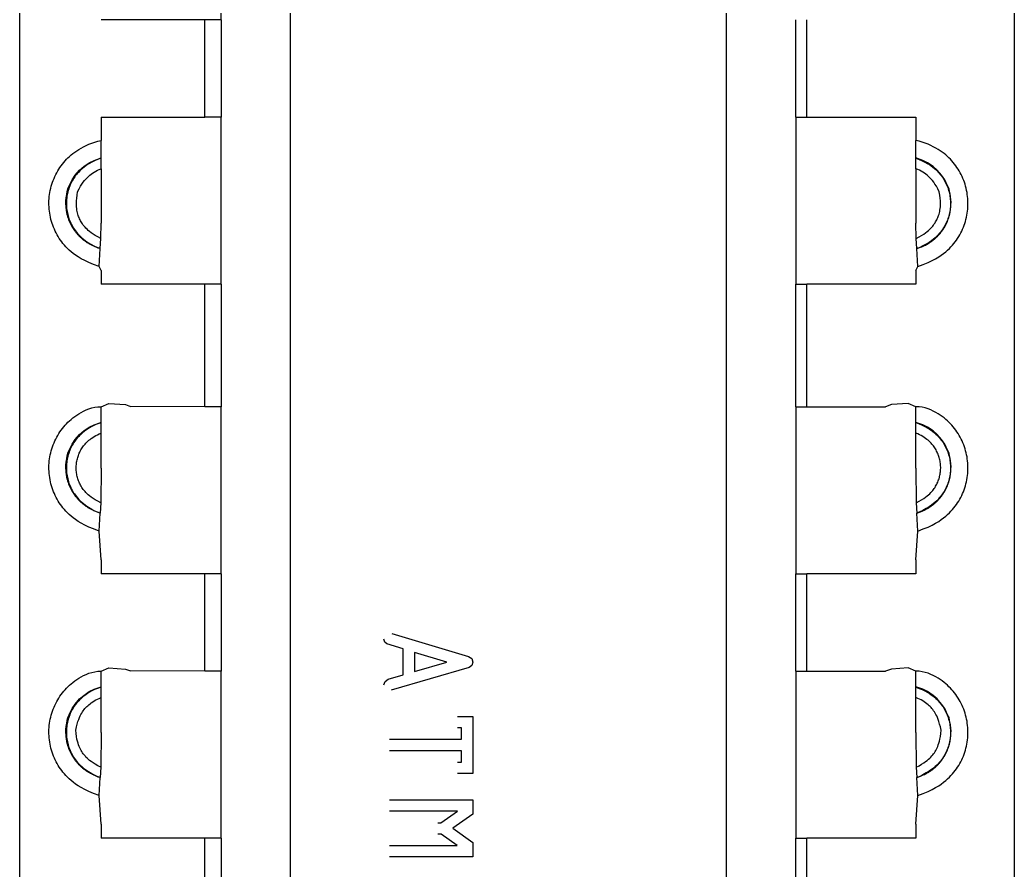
# Model space of a CAD drawing. Header units: millimetres. Extents: x -116 to 361, y -106 to 178.
# Drawn here: x 74.49 to 84.11, y 43.39 to 51.62 of the extents above; entities that cross this region are included whole.
import ezdxf

# ---------------------------------------------------------------- set-up
doc = ezdxf.new("R2010")
doc.units = ezdxf.units.MM
doc.layers.add('Edges', color=7, linetype='Continuous')

# ---------------------------------------------------------------- blocks, each defined once
blk = doc.blocks.new('Arduino Uno pl')
at = {"layer": 'Edges'}
for p, q in [((0.6748, 2.3532), (0.6748, 37.9194)), ((10.2996, 37.9194), (10.2996, 2.3532)), ((3.2923, 37.2056), (3.2923, 2.9744)), ((7.5167, 2.9744), (7.5167, 37.2056)), ((2.6239, 30.9254), (2.6239, 32.5426)), ((2.4668, 30.9254), (1.4608, 30.9254)), ((2.4668, 29.982), (2.4668, 30.9254)), ((2.6239, 30.9254), (2.4668, 30.9254)), ((2.6239, 30.9254), (2.6239, 29.982)), ((8.1851, 29.982), (8.1851, 30.9254)), ((8.2932, 29.982), (8.2932, 30.9254)), ((1.4608, 29.982), (2.4668, 29.982)), ((1.4608, 29.982), (1.4608, 29.7582)), ((2.6239, 29.982), (2.4668, 29.982)), ((2.6239, 28.3648), (2.6239, 29.982)), ((8.1851, 29.982), (8.1851, 28.3648)), ((8.1851, 29.982), (8.2932, 29.982)), ((8.2932, 29.982), (9.3482, 29.982)), ((9.3482, 29.982), (9.3482, 29.7582)), ((1.4608, 29.5887), (1.4608, 29.7582)), ((9.3482, 29.5887), (9.3482, 29.7582)), ((1.4608, 29.4837), (1.4608, 29.5887)), ((9.3482, 29.4837), (9.3482, 29.5887)), ((1.4608, 29.4837), (1.4608, 28.9578)), ((9.3482, 29.4837), (9.3482, 28.9578)), ((1.4591, 28.8098), (1.4608, 28.9578)), ((9.3499, 28.8098), (9.3482, 28.9578)), ((1.4505, 28.7106), (1.4591, 28.8098)), ((9.3585, 28.7106), (9.3499, 28.8098)), ((1.429, 28.7177), (1.4507, 28.7135)), ((1.4423, 28.536), (1.4505, 28.7106)), ((9.38, 28.7177), (9.3583, 28.7135)), ((9.3666, 28.536), (9.3585, 28.7106)), ((1.4608, 28.4996), (1.4423, 28.536)), ((1.4608, 28.4996), (1.4608, 28.3648)), ((9.3482, 28.4996), (9.3666, 28.536)), ((9.3482, 28.4996), (9.3482, 28.3648)), ((2.4668, 28.3648), (1.4608, 28.3648)), ((2.4668, 27.1789), (2.4668, 28.3648)), ((2.6239, 28.3648), (2.4668, 28.3648)), ((2.6239, 28.3648), (2.6239, 27.1789)), ((8.1851, 27.1789), (8.1851, 28.3648)), ((8.1851, 28.3648), (8.2932, 28.3648)), ((8.2932, 27.1789), (8.2932, 28.3648)), ((9.3482, 28.3648), (8.2932, 28.3648)), ((1.4608, 27.1789), (1.5349, 27.2117)), ((1.4608, 27.0281), (1.4608, 27.1789)), ((1.5349, 27.2117), (1.6963, 27.1994)), ((1.6963, 27.1994), (1.7465, 27.1816)), ((2.4668, 27.1789), (1.7465, 27.1816)), ((2.6239, 27.1789), (2.4668, 27.1789)), ((2.6239, 25.5616), (2.6239, 27.1789)), ((8.1851, 27.1789), (8.1851, 25.5616)), ((8.1851, 27.1789), (8.2932, 27.1789)), ((8.2932, 27.1789), (9.0546, 27.1789)), ((9.1127, 27.1994), (9.0546, 27.1789)), ((9.2741, 27.2117), (9.1127, 27.1994)), ((9.3482, 27.1789), (9.2741, 27.2117)), ((9.3482, 27.0281), (9.3482, 27.1789)), ((1.4608, 26.9231), (1.4608, 27.0281)), ((9.3482, 26.9231), (9.3482, 27.0281)), ((1.4608, 26.5859), (1.4608, 26.9231)), ((9.3482, 26.5859), (9.3482, 26.9231)), ((1.4608, 26.5859), (1.4591, 26.2492)), ((9.3482, 26.5859), (9.3499, 26.2492)), ((1.4591, 26.2492), (1.4505, 26.15)), ((9.3499, 26.2492), (9.3585, 26.15)), ((1.4505, 26.15), (1.4004, 26.1676)), ((1.429, 26.1571), (1.4507, 26.1529)), ((1.4423, 25.9754), (1.4505, 26.15)), ((9.38, 26.1571), (9.3583, 26.1529)), ((9.3585, 26.15), (9.4085, 26.1676)), ((9.3666, 25.9754), (9.3585, 26.15)), ((1.4608, 25.6964), (1.4423, 25.9754)), ((9.3482, 25.6964), (9.3666, 25.9754)), ((1.4608, 25.6964), (1.4608, 25.5616)), ((9.3482, 25.6964), (9.3482, 25.5616)), ((2.4668, 25.5616), (1.4608, 25.5616)), ((2.4668, 24.6182), (2.4668, 25.5616)), ((2.6239, 25.5616), (2.4668, 25.5616)), ((2.6239, 25.5616), (2.6239, 24.6182)), ((8.1851, 24.6182), (8.1851, 25.5616)), ((8.1851, 25.5616), (8.2932, 25.5616)), ((8.2932, 24.6182), (8.2932, 25.5616)), ((9.3482, 25.5616), (8.2932, 25.5616)), ((4.2089, 24.898), (4.1996, 24.9294)), ((4.2753, 24.9819), (5.0192, 24.7613)), ((4.2286, 24.8816), (4.2089, 24.898)), ((4.3866, 24.8338), (4.2286, 24.8816)), ((4.3866, 24.5829), (4.3866, 24.8338)), ((4.8079, 24.7066), (4.4966, 24.8006)), ((4.4966, 24.8006), (4.4966, 24.6152)), ((5.0192, 24.7613), (5.0495, 24.7408)), ((5.0495, 24.7408), (5.0596, 24.7058)), ((1.4608, 24.6182), (1.5349, 24.6511)), ((1.5349, 24.6511), (1.6963, 24.6388)), ((5.0253, 24.6544), (4.2701, 24.4359)), ((4.4966, 24.6152), (4.8079, 24.7066)), ((5.051, 24.6725), (5.0253, 24.6544)), ((5.0596, 24.7058), (5.051, 24.6725)), ((9.2741, 24.6511), (9.1127, 24.6388)), ((9.3482, 24.6182), (9.2741, 24.6511)), ((1.4608, 24.4675), (1.4608, 24.6182)), ((1.6963, 24.6388), (1.7465, 24.621)), ((2.4668, 24.6182), (1.7465, 24.621)), ((2.6239, 24.6182), (2.4668, 24.6182)), ((2.6239, 23.001), (2.6239, 24.6182)), ((4.2391, 24.5396), (4.3866, 24.5829)), ((8.1851, 24.6182), (8.1851, 23.001)), ((8.1851, 24.6182), (8.2932, 24.6182)), ((8.2932, 24.6182), (9.0546, 24.6182)), ((9.1127, 24.6388), (9.0546, 24.6182)), ((9.3482, 24.4675), (9.3482, 24.6182)), ((1.4608, 24.3625), (1.4608, 24.4675)), ((4.1996, 24.4848), (4.2095, 24.52)), ((4.2095, 24.52), (4.2391, 24.5396)), ((9.3482, 24.3625), (9.3482, 24.4675)), ((1.4608, 24.0253), (1.4608, 24.3625)), ((9.3482, 24.0253), (9.3482, 24.3625)), ((4.9114, 24.1795), (5.0583, 24.1795)), ((5.0583, 24.1795), (5.0583, 23.6263)), ((4.9496, 24.0699), (4.9114, 24.0699)), ((4.9496, 23.959), (4.9496, 24.0699)), ((1.4608, 24.0253), (1.4591, 23.6886)), ((9.3482, 24.0253), (9.3499, 23.6886)), ((4.254, 23.959), (4.9496, 23.959)), ((4.9496, 23.8481), (4.254, 23.8481)), ((4.9496, 23.7372), (4.9496, 23.8481)), ((1.4591, 23.6886), (1.4505, 23.5894)), ((4.9101, 23.7372), (4.9496, 23.7372)), ((9.3499, 23.6886), (9.3585, 23.5894)), ((1.429, 23.5965), (1.4507, 23.5923)), ((1.4423, 23.4148), (1.4505, 23.5894)), ((5.0583, 23.6263), (4.9101, 23.6263)), ((9.38, 23.5965), (9.3583, 23.5923)), ((9.3666, 23.4148), (9.3585, 23.5894)), ((1.4608, 23.1358), (1.4423, 23.4148)), ((9.3482, 23.1358), (9.3666, 23.4148)), ((4.254, 23.3739), (5.0596, 23.3739)), ((5.0596, 23.3739), (5.0596, 23.2321)), ((4.9101, 23.2643), (4.254, 23.2643)), ((4.7496, 23.1507), (4.9101, 23.2643)), ((5.0596, 23.2321), (4.8648, 23.0975)), ((1.4608, 23.1358), (1.4608, 23.001)), ((4.7218, 23.1507), (4.7496, 23.1507)), ((9.3482, 23.1358), (9.3482, 23.001)), ((4.7522, 23.0412), (4.7218, 23.0412)), ((4.9075, 22.9303), (4.7522, 23.0412)), ((4.8648, 23.0975), (5.0596, 22.9584)), ((2.4668, 23.001), (1.4608, 23.001)), ((2.4668, 22.0576), (2.4668, 23.001)), ((2.6239, 23.001), (2.4668, 23.001)), ((2.6239, 23.001), (2.6239, 22.0576)), ((4.254, 22.9303), (4.9075, 22.9303)), ((5.0596, 22.9584), (5.0596, 22.8194)), ((8.1851, 22.0576), (8.1851, 23.001)), ((8.1851, 23.001), (8.2932, 23.001)), ((8.2932, 22.0576), (8.2932, 23.001)), ((9.3482, 23.001), (8.2932, 23.001)), ((5.0596, 22.8194), (4.254, 22.8194))]:
    blk.add_line(p, q, dxfattribs=at)
for points in [[(1.4423, 28.536), (1.3889, 28.5559), (1.3428, 28.5751), (1.303, 28.5937), (1.2689, 28.6117), (1.2395, 28.6293), (1.214, 28.6464), (1.1917, 28.6632), (1.1717, 28.6797), (1.1533, 28.6959), (1.1362, 28.712), (1.1204, 28.7281), (1.1058, 28.7441), (1.0921, 28.7602), (1.0794, 28.7765), (1.0675, 28.7929), (1.0562, 28.8097), (1.0455, 28.8268), (1.0353, 28.8442), (1.0258, 28.862), (1.0168, 28.8801), (1.0084, 28.8985), (1.0006, 28.9171), (0.9934, 28.936), (0.9868, 28.9551), (0.9809, 28.9744), (0.9755, 28.9939), (0.9709, 29.0136), (0.9668, 29.0334), (0.9634, 29.0533), (0.9607, 29.0734), (0.9586, 29.0935), (0.9571, 29.1137), (0.9563, 29.1339), (0.9562, 29.1541), (0.9567, 29.1743), (0.9579, 29.1945), (0.9598, 29.2146), (0.9622, 29.2347), (0.9654, 29.2547), (0.9692, 29.2746), (0.9736, 29.2943), (0.9787, 29.3139), (0.9844, 29.3332), (0.9907, 29.3524), (0.9976, 29.3714), (1.0052, 29.3902), (1.0134, 29.4086), (1.0221, 29.4268), (1.0315, 29.4447), (1.0414, 29.4623), (1.0519, 29.4796), (1.0629, 29.4965), (1.0745, 29.513), (1.0866, 29.5291), (1.0992, 29.5448), (1.1123, 29.5601), (1.126, 29.575), (1.1402, 29.5894), (1.1553, 29.6036), (1.1711, 29.6175), (1.188, 29.6311), (1.206, 29.6446), (1.2252, 29.6579), (1.2459, 29.6712), (1.268, 29.6844), (1.2915, 29.6975), (1.3165, 29.71), (1.3428, 29.7219), (1.3704, 29.7329), (1.3993, 29.7427), (1.4295, 29.7512), (1.4608, 29.7582)], [(9.3666, 28.536), (9.42, 28.5559), (9.4662, 28.5751), (9.5059, 28.5937), (9.5401, 28.6117), (9.5695, 28.6293), (9.595, 28.6464), (9.6173, 28.6632), (9.6373, 28.6797), (9.6557, 28.6959), (9.6727, 28.712), (9.6885, 28.7281), (9.7032, 28.7441), (9.7168, 28.7602), (9.7296, 28.7765), (9.7415, 28.7929), (9.7528, 28.8097), (9.7635, 28.8268), (9.7736, 28.8442), (9.7832, 28.862), (9.7922, 28.8801), (9.8006, 28.8985), (9.8084, 28.9171), (9.8156, 28.936), (9.8222, 28.9551), (9.8281, 28.9744), (9.8334, 28.9939), (9.8381, 29.0136), (9.8421, 29.0334), (9.8455, 29.0533), (9.8483, 29.0734), (9.8504, 29.0935), (9.8518, 29.1137), (9.8526, 29.1339), (9.8528, 29.1541), (9.8522, 29.1743), (9.851, 29.1945), (9.8492, 29.2146), (9.8467, 29.2347), (9.8436, 29.2547), (9.8398, 29.2746), (9.8354, 29.2943), (9.8303, 29.3139), (9.8246, 29.3332), (9.8183, 29.3524), (9.8113, 29.3714), (9.8038, 29.3902), (9.7956, 29.4086), (9.7869, 29.4268), (9.7775, 29.4447), (9.7676, 29.4623), (9.7571, 29.4796), (9.7461, 29.4965), (9.7345, 29.513), (9.7224, 29.5291), (9.7098, 29.5448), (9.6966, 29.5601), (9.683, 29.575), (9.6687, 29.5894), (9.6537, 29.6036), (9.6378, 29.6175), (9.621, 29.6311), (9.603, 29.6446), (9.5837, 29.6579), (9.5631, 29.6712), (9.541, 29.6844), (9.5175, 29.6975), (9.4925, 29.71), (9.4662, 29.7219), (9.4385, 29.7329), (9.4096, 29.7427), (9.3795, 29.7512), (9.3482, 29.7582)], [(1.4608, 29.5856), (1.4276, 29.5731), (1.3982, 29.5606), (1.3724, 29.5482), (1.3496, 29.5359), (1.3295, 29.5236), (1.3117, 29.5114), (1.2957, 29.4993), (1.2813, 29.4874), (1.2679, 29.4756), (1.2556, 29.4639), (1.2441, 29.4523), (1.2335, 29.4407), (1.2236, 29.429), (1.2144, 29.4173), (1.2057, 29.4053), (1.1976, 29.3932), (1.1898, 29.3808), (1.1825, 29.3682), (1.1755, 29.3553), (1.169, 29.3422), (1.1629, 29.3289), (1.1573, 29.3154), (1.1521, 29.3017), (1.1473, 29.2879), (1.143, 29.2739), (1.1391, 29.2597), (1.1357, 29.2455), (1.1328, 29.2311), (1.1303, 29.2167), (1.1283, 29.2022), (1.1268, 29.1876), (1.1258, 29.173), (1.1252, 29.1583), (1.1251, 29.1437), (1.1255, 29.129), (1.1263, 29.1144), (1.1277, 29.0998), (1.1295, 29.0853), (1.1317, 29.0708), (1.1345, 29.0564), (1.1377, 29.0421), (1.1413, 29.0279), (1.1455, 29.0139), (1.1501, 29), (1.1551, 28.9862), (1.1606, 28.9726), (1.1665, 28.9592), (1.1728, 28.9461), (1.1796, 28.9331), (1.1869, 28.9202), (1.1947, 28.9075), (1.2033, 28.8948), (1.2126, 28.8821), (1.2226, 28.8692), (1.2336, 28.8563), (1.2456, 28.843), (1.2587, 28.8296), (1.2734, 28.8157), (1.2904, 28.8013), (1.3101, 28.7863), (1.3333, 28.7705), (1.3604, 28.7539), (1.3921, 28.7363), (1.429, 28.7177)], [(1.1396, 29.2904), (1.1529, 29.3183), (1.1809, 29.377), (1.2108, 29.4211), (1.253, 29.4705), (1.2932, 29.5054), (1.3465, 29.5421), (1.3943, 29.5652), (1.4608, 29.5887)], [(9.6693, 29.2904), (9.656, 29.3183), (9.628, 29.377), (9.5981, 29.4211), (9.556, 29.4705), (9.5158, 29.5054), (9.4624, 29.5421), (9.4146, 29.5652), (9.3482, 29.5887)], [(9.3482, 29.5856), (9.3814, 29.5731), (9.4107, 29.5606), (9.4366, 29.5482), (9.4594, 29.5359), (9.4795, 29.5236), (9.4973, 29.5114), (9.5132, 29.4993), (9.5277, 29.4874), (9.541, 29.4756), (9.5534, 29.4639), (9.5648, 29.4523), (9.5755, 29.4407), (9.5853, 29.429), (9.5946, 29.4173), (9.6032, 29.4053), (9.6114, 29.3932), (9.6192, 29.3808), (9.6265, 29.3682), (9.6334, 29.3553), (9.64, 29.3422), (9.646, 29.3289), (9.6517, 29.3154), (9.6569, 29.3017), (9.6617, 29.2879), (9.666, 29.2739), (9.6698, 29.2597), (9.6732, 29.2455), (9.6762, 29.2311), (9.6786, 29.2167), (9.6806, 29.2022), (9.6822, 29.1876), (9.6832, 29.173), (9.6838, 29.1583), (9.6839, 29.1437), (9.6835, 29.129), (9.6826, 29.1144), (9.6813, 29.0998), (9.6795, 29.0853), (9.6772, 29.0708), (9.6745, 29.0564), (9.6713, 29.0421), (9.6676, 29.0279), (9.6635, 29.0139), (9.6589, 29), (9.6539, 28.9862), (9.6484, 28.9726), (9.6425, 28.9592), (9.6362, 28.9461), (9.6294, 28.9331), (9.6221, 28.9202), (9.6142, 28.9075), (9.6057, 28.8948), (9.5964, 28.8821), (9.5863, 28.8692), (9.5753, 28.8563), (9.5634, 28.843), (9.5503, 28.8296), (9.5356, 28.8157), (9.5186, 28.8013), (9.4988, 28.7863), (9.4757, 28.7705), (9.4485, 28.7539), (9.4168, 28.7363), (9.38, 28.7177)], [(1.2338, 29.2592), (1.2484, 29.2884), (1.2622, 29.3136), (1.2754, 29.3352), (1.2881, 29.3539), (1.3006, 29.3701), (1.3129, 29.3843), (1.3253, 29.397), (1.3379, 29.4089), (1.3509, 29.4202), (1.3644, 29.431), (1.3784, 29.4413), (1.3931, 29.4511), (1.4086, 29.4602), (1.425, 29.4687), (1.4424, 29.4766), (1.4608, 29.4837)], [(9.5751, 29.2592), (9.5606, 29.2884), (9.5468, 29.3136), (9.5336, 29.3352), (9.5209, 29.3539), (9.5084, 29.3701), (9.496, 29.3843), (9.4836, 29.397), (9.471, 29.4089), (9.458, 29.4202), (9.4446, 29.431), (9.4306, 29.4413), (9.4158, 29.4511), (9.4003, 29.4602), (9.384, 29.4687), (9.3666, 29.4766), (9.3482, 29.4837)], [(1.4505, 28.7106), (1.4326, 28.717), (1.4166, 28.7232), (1.4023, 28.729), (1.3894, 28.7346), (1.3778, 28.7399), (1.3674, 28.745), (1.358, 28.7498), (1.3495, 28.7544), (1.3416, 28.7589), (1.3343, 28.7632), (1.3275, 28.7674), (1.3211, 28.7716), (1.315, 28.7757), (1.3091, 28.7799), (1.3033, 28.7842), (1.2975, 28.7887), (1.2917, 28.7933), (1.2858, 28.7981), (1.28, 28.803), (1.2741, 28.8081), (1.2683, 28.8132), (1.2627, 28.8184), (1.2572, 28.8236), (1.2518, 28.8288), (1.2467, 28.8339), (1.2418, 28.8391), (1.237, 28.8443), (1.2324, 28.8496), (1.2279, 28.8549), (1.2234, 28.8604), (1.219, 28.866), (1.2145, 28.8718), (1.2101, 28.8778), (1.2057, 28.884), (1.2012, 28.8903), (1.1969, 28.8967), (1.1926, 28.9031), (1.1885, 28.9096), (1.1845, 28.9161), (1.1807, 28.9225), (1.1771, 28.9288), (1.1736, 28.9351), (1.1704, 28.9414), (1.1673, 28.9477), (1.1643, 28.954), (1.1614, 28.9605), (1.1585, 28.9671), (1.1557, 28.9738), (1.153, 28.9808), (1.1503, 28.9879), (1.1476, 28.9951), (1.1451, 29.0024), (1.1426, 29.0098), (1.1403, 29.0171), (1.1381, 29.0244), (1.136, 29.0316), (1.1342, 29.0386), (1.1325, 29.0457), (1.1309, 29.0527), (1.1295, 29.0599), (1.1282, 29.0672), (1.127, 29.0749), (1.1259, 29.083), (1.1248, 29.0915), (1.1238, 29.1005), (1.1229, 29.1099), (1.1221, 29.1196), (1.1214, 29.1294), (1.1208, 29.1391), (1.1204, 29.1486), (1.1202, 29.1577), (1.1202, 29.1664), (1.1205, 29.1746), (1.1211, 29.183), (1.1222, 29.1926), (1.124, 29.2043), (1.1264, 29.219), (1.1298, 29.2376), (1.1341, 29.2611), (1.1396, 29.2904)], [(9.3585, 28.7106), (9.3763, 28.717), (9.3923, 28.7232), (9.4067, 28.729), (9.4196, 28.7346), (9.4311, 28.7399), (9.4415, 28.745), (9.4509, 28.7498), (9.4595, 28.7544), (9.4674, 28.7589), (9.4747, 28.7632), (9.4815, 28.7674), (9.4879, 28.7716), (9.494, 28.7757), (9.4999, 28.7799), (9.5057, 28.7842), (9.5114, 28.7887), (9.5173, 28.7933), (9.5231, 28.7981), (9.529, 28.803), (9.5349, 28.8081), (9.5406, 28.8132), (9.5463, 28.8184), (9.5518, 28.8236), (9.5571, 28.8288), (9.5623, 28.8339), (9.5672, 28.8391), (9.5719, 28.8443), (9.5766, 28.8496), (9.5811, 28.8549), (9.5856, 28.8604), (9.59, 28.866), (9.5944, 28.8718), (9.5989, 28.8778), (9.6033, 28.884), (9.6077, 28.8903), (9.6121, 28.8967), (9.6163, 28.9031), (9.6205, 28.9096), (9.6245, 28.9161), (9.6283, 28.9225), (9.6319, 28.9288), (9.6353, 28.9351), (9.6386, 28.9414), (9.6417, 28.9477), (9.6447, 28.954), (9.6476, 28.9605), (9.6504, 28.9671), (9.6532, 28.9738), (9.656, 28.9808), (9.6587, 28.9879), (9.6613, 28.9951), (9.6639, 29.0024), (9.6664, 29.0098), (9.6687, 29.0171), (9.6709, 29.0244), (9.6729, 29.0316), (9.6748, 29.0386), (9.6765, 29.0457), (9.6781, 29.0527), (9.6795, 29.0599), (9.6808, 29.0672), (9.682, 29.0749), (9.6831, 29.083), (9.6842, 29.0915), (9.6851, 29.1005), (9.6861, 29.1099), (9.6869, 29.1196), (9.6876, 29.1294), (9.6882, 29.1391), (9.6885, 29.1486), (9.6887, 29.1577), (9.6887, 29.1664), (9.6885, 29.1746), (9.6878, 29.183), (9.6867, 29.1926), (9.685, 29.2043), (9.6825, 29.219), (9.6792, 29.2376), (9.6748, 29.2611), (9.6693, 29.2904)], [(1.4591, 28.8098), (1.4301, 28.8245), (1.4052, 28.8383), (1.3838, 28.8513), (1.3656, 28.8637), (1.3501, 28.8755), (1.3368, 28.8868), (1.3252, 28.8977), (1.3149, 28.9084), (1.3055, 28.9187), (1.2969, 28.9289), (1.2889, 28.939), (1.2817, 28.949), (1.275, 28.959), (1.2688, 28.969), (1.263, 28.9791), (1.2577, 28.9893), (1.2527, 28.9997), (1.2481, 29.0103), (1.2438, 29.0213), (1.2398, 29.0326), (1.2361, 29.0445), (1.2327, 29.0569), (1.2297, 29.0699), (1.227, 29.0837), (1.2246, 29.0984), (1.2228, 29.1142), (1.2217, 29.1318), (1.2215, 29.1514), (1.2224, 29.1735), (1.2246, 29.1985), (1.2284, 29.227), (1.2338, 29.2592)], [(9.3499, 28.8098), (9.3789, 28.8245), (9.4038, 28.8383), (9.4251, 28.8513), (9.4433, 28.8637), (9.4589, 28.8755), (9.4722, 28.8868), (9.4838, 28.8977), (9.4941, 28.9084), (9.5035, 28.9187), (9.5121, 28.9289), (9.52, 28.939), (9.5273, 28.949), (9.534, 28.959), (9.5402, 28.969), (9.5459, 28.9791), (9.5513, 28.9893), (9.5562, 28.9997), (9.5609, 29.0103), (9.5652, 29.0213), (9.5692, 29.0326), (9.5729, 29.0445), (9.5762, 29.0569), (9.5792, 29.0699), (9.582, 29.0837), (9.5843, 29.0984), (9.5862, 29.1142), (9.5873, 29.1318), (9.5875, 29.1514), (9.5866, 29.1735), (9.5844, 29.1985), (9.5806, 29.227), (9.5751, 29.2592)], [(1.4423, 25.9754), (1.3889, 25.9953), (1.3428, 26.0145), (1.303, 26.0331), (1.2689, 26.0511), (1.2395, 26.0687), (1.214, 26.0858), (1.1917, 26.1026), (1.1717, 26.119), (1.1533, 26.1353), (1.1362, 26.1514), (1.1204, 26.1675), (1.1058, 26.1835), (1.0921, 26.1996), (1.0794, 26.2158), (1.0675, 26.2323), (1.0562, 26.2491), (1.0455, 26.2662), (1.0353, 26.2836), (1.0258, 26.3014), (1.0168, 26.3195), (1.0084, 26.3379), (1.0006, 26.3565), (0.9934, 26.3754), (0.9868, 26.3945), (0.9809, 26.4138), (0.9755, 26.4333), (0.9709, 26.453), (0.9668, 26.4728), (0.9634, 26.4927), (0.9607, 26.5128), (0.9586, 26.5329), (0.9571, 26.5531), (0.9563, 26.5733), (0.9562, 26.5935), (0.9567, 26.6137), (0.9579, 26.6339), (0.9598, 26.654), (0.9622, 26.6741), (0.9654, 26.6941), (0.9692, 26.714), (0.9736, 26.7337), (0.9787, 26.7533), (0.9844, 26.7726), (0.9907, 26.7918), (0.9976, 26.8108), (1.0052, 26.8296), (1.0134, 26.848), (1.0221, 26.8662), (1.0315, 26.8841), (1.0414, 26.9017), (1.0519, 26.919), (1.0629, 26.9358), (1.0745, 26.9524), (1.0866, 26.9685), (1.0992, 26.9842), (1.1123, 26.9995), (1.126, 27.0144), (1.1402, 27.0288), (1.1553, 27.043), (1.1711, 27.0568), (1.188, 27.0705), (1.206, 27.084), (1.2252, 27.0973), (1.2459, 27.1106), (1.268, 27.1238), (1.2915, 27.1366), (1.3165, 27.1484), (1.3428, 27.159), (1.3704, 27.1677), (1.3993, 27.1742), (1.4295, 27.1781), (1.4608, 27.1789)], [(9.3666, 25.9754), (9.42, 25.9953), (9.4662, 26.0145), (9.5059, 26.0331), (9.5401, 26.0511), (9.5695, 26.0687), (9.595, 26.0858), (9.6173, 26.1026), (9.6373, 26.119), (9.6557, 26.1353), (9.6727, 26.1514), (9.6885, 26.1675), (9.7032, 26.1835), (9.7168, 26.1996), (9.7296, 26.2158), (9.7415, 26.2323), (9.7528, 26.2491), (9.7635, 26.2662), (9.7736, 26.2836), (9.7832, 26.3014), (9.7922, 26.3195), (9.8006, 26.3379), (9.8084, 26.3565), (9.8156, 26.3754), (9.8222, 26.3945), (9.8281, 26.4138), (9.8334, 26.4333), (9.8381, 26.453), (9.8421, 26.4728), (9.8455, 26.4927), (9.8483, 26.5128), (9.8504, 26.5329), (9.8518, 26.5531), (9.8526, 26.5733), (9.8528, 26.5935), (9.8522, 26.6137), (9.851, 26.6339), (9.8492, 26.654), (9.8467, 26.6741), (9.8436, 26.6941), (9.8398, 26.714), (9.8354, 26.7337), (9.8303, 26.7533), (9.8246, 26.7726), (9.8183, 26.7918), (9.8113, 26.8108), (9.8038, 26.8296), (9.7956, 26.848), (9.7869, 26.8662), (9.7775, 26.8841), (9.7676, 26.9017), (9.7571, 26.919), (9.7461, 26.9358), (9.7345, 26.9524), (9.7224, 26.9685), (9.7098, 26.9842), (9.6966, 26.9995), (9.683, 27.0144), (9.6687, 27.0288), (9.6537, 27.043), (9.6378, 27.0568), (9.621, 27.0705), (9.603, 27.084), (9.5837, 27.0973), (9.5631, 27.1106), (9.541, 27.1238), (9.5175, 27.1366), (9.4925, 27.1484), (9.4662, 27.159), (9.4385, 27.1677), (9.4096, 27.1742), (9.3795, 27.1781), (9.3482, 27.1789)], [(1.4608, 27.025), (1.4276, 27.0125), (1.3982, 27), (1.3724, 26.9876), (1.3496, 26.9753), (1.3295, 26.963), (1.3117, 26.9508), (1.2957, 26.9387), (1.2813, 26.9268), (1.2679, 26.915), (1.2556, 26.9033), (1.2441, 26.8917), (1.2335, 26.8801), (1.2236, 26.8684), (1.2144, 26.8567), (1.2057, 26.8447), (1.1976, 26.8326), (1.1898, 26.8202), (1.1825, 26.8076), (1.1755, 26.7947), (1.169, 26.7816), (1.1629, 26.7683), (1.1573, 26.7548), (1.1521, 26.7411), (1.1473, 26.7273), (1.143, 26.7133), (1.1391, 26.6991), (1.1357, 26.6849), (1.1328, 26.6705), (1.1303, 26.6561), (1.1283, 26.6416), (1.1268, 26.627), (1.1258, 26.6124), (1.1252, 26.5977), (1.1251, 26.5831), (1.1255, 26.5684), (1.1263, 26.5538), (1.1277, 26.5392), (1.1295, 26.5247), (1.1317, 26.5102), (1.1345, 26.4958), (1.1377, 26.4815), (1.1413, 26.4673), (1.1455, 26.4533), (1.1501, 26.4394), (1.1551, 26.4256), (1.1606, 26.412), (1.1665, 26.3986), (1.1728, 26.3854), (1.1796, 26.3725), (1.1869, 26.3596), (1.1947, 26.3469), (1.2033, 26.3342), (1.2126, 26.3215), (1.2226, 26.3086), (1.2336, 26.2957), (1.2456, 26.2824), (1.2587, 26.269), (1.2734, 26.2551), (1.2904, 26.2407), (1.3101, 26.2256), (1.3333, 26.2099), (1.3604, 26.1933), (1.3921, 26.1757), (1.429, 26.1571)], [(1.1396, 26.7298), (1.1529, 26.7577), (1.1809, 26.8164), (1.2108, 26.8605), (1.253, 26.9099), (1.2932, 26.9447), (1.3465, 26.9815), (1.3943, 27.0046), (1.4608, 27.0281)], [(9.6693, 26.7298), (9.656, 26.7577), (9.628, 26.8164), (9.5981, 26.8605), (9.556, 26.9099), (9.5158, 26.9447), (9.4624, 26.9815), (9.4146, 27.0046), (9.3482, 27.0281)], [(9.3482, 27.025), (9.3814, 27.0125), (9.4107, 27), (9.4366, 26.9876), (9.4594, 26.9753), (9.4795, 26.963), (9.4973, 26.9508), (9.5132, 26.9387), (9.5277, 26.9268), (9.541, 26.915), (9.5534, 26.9033), (9.5648, 26.8917), (9.5755, 26.8801), (9.5853, 26.8684), (9.5946, 26.8567), (9.6032, 26.8447), (9.6114, 26.8326), (9.6192, 26.8202), (9.6265, 26.8076), (9.6334, 26.7947), (9.64, 26.7816), (9.646, 26.7683), (9.6517, 26.7548), (9.6569, 26.7411), (9.6617, 26.7273), (9.666, 26.7133), (9.6698, 26.6991), (9.6732, 26.6849), (9.6762, 26.6705), (9.6786, 26.6561), (9.6806, 26.6416), (9.6822, 26.627), (9.6832, 26.6124), (9.6838, 26.5977), (9.6839, 26.5831), (9.6835, 26.5684), (9.6826, 26.5538), (9.6813, 26.5392), (9.6795, 26.5247), (9.6772, 26.5102), (9.6745, 26.4958), (9.6713, 26.4815), (9.6676, 26.4673), (9.6635, 26.4533), (9.6589, 26.4394), (9.6539, 26.4256), (9.6484, 26.412), (9.6425, 26.3986), (9.6362, 26.3854), (9.6294, 26.3725), (9.6221, 26.3596), (9.6142, 26.3469), (9.6057, 26.3342), (9.5964, 26.3215), (9.5863, 26.3086), (9.5753, 26.2957), (9.5634, 26.2824), (9.5503, 26.269), (9.5356, 26.2551), (9.5186, 26.2407), (9.4988, 26.2256), (9.4757, 26.2099), (9.4485, 26.1933), (9.4168, 26.1757), (9.38, 26.1571)], [(1.4591, 26.2492), (1.4301, 26.2639), (1.4052, 26.2777), (1.3838, 26.2907), (1.3656, 26.3031), (1.3501, 26.3149), (1.3368, 26.3262), (1.3252, 26.3371), (1.3149, 26.3477), (1.3055, 26.3581), (1.2969, 26.3683), (1.2889, 26.3784), (1.2817, 26.3884), (1.275, 26.3984), (1.2688, 26.4084), (1.263, 26.4185), (1.2577, 26.4287), (1.2527, 26.4391), (1.2481, 26.4496), (1.2438, 26.4602), (1.2398, 26.4711), (1.2362, 26.482), (1.233, 26.493), (1.2301, 26.5042), (1.2276, 26.5154), (1.2254, 26.5267), (1.2236, 26.5381), (1.2222, 26.5495), (1.2212, 26.561), (1.2205, 26.5725), (1.2202, 26.584), (1.2203, 26.5955), (1.2207, 26.607), (1.2216, 26.6185), (1.2228, 26.63), (1.2243, 26.6414), (1.2263, 26.6527), (1.2286, 26.664), (1.2312, 26.6752), (1.2343, 26.6863), (1.2377, 26.6973), (1.2414, 26.7082), (1.2455, 26.7189), (1.2499, 26.7295), (1.2547, 26.74), (1.2599, 26.7503), (1.2653, 26.7604), (1.2711, 26.7704), (1.2772, 26.7801), (1.2836, 26.7896), (1.2904, 26.799), (1.2977, 26.8083), (1.3054, 26.8174), (1.3138, 26.8266), (1.3228, 26.8357), (1.3325, 26.8449), (1.3429, 26.8541), (1.3543, 26.8635), (1.3665, 26.8729), (1.3796, 26.8821), (1.3937, 26.8912), (1.4089, 26.8999), (1.4251, 26.9082), (1.4424, 26.916), (1.4608, 26.9231)], [(9.3499, 26.2492), (9.3789, 26.2639), (9.4038, 26.2777), (9.4251, 26.2907), (9.4433, 26.3031), (9.4589, 26.3149), (9.4722, 26.3262), (9.4838, 26.3371), (9.4941, 26.3477), (9.5035, 26.3581), (9.5121, 26.3683), (9.52, 26.3784), (9.5273, 26.3884), (9.534, 26.3984), (9.5402, 26.4084), (9.5459, 26.4185), (9.5513, 26.4287), (9.5562, 26.4391), (9.5609, 26.4496), (9.5652, 26.4602), (9.5691, 26.4711), (9.5727, 26.482), (9.576, 26.493), (9.5789, 26.5042), (9.5814, 26.5154), (9.5835, 26.5267), (9.5853, 26.5381), (9.5867, 26.5495), (9.5878, 26.561), (9.5884, 26.5725), (9.5887, 26.584), (9.5887, 26.5955), (9.5882, 26.607), (9.5874, 26.6185), (9.5862, 26.63), (9.5846, 26.6414), (9.5827, 26.6527), (9.5804, 26.664), (9.5777, 26.6752), (9.5747, 26.6863), (9.5713, 26.6973), (9.5676, 26.7082), (9.5635, 26.7189), (9.559, 26.7295), (9.5542, 26.74), (9.5491, 26.7503), (9.5437, 26.7604), (9.5379, 26.7704), (9.5318, 26.7801), (9.5254, 26.7896), (9.5186, 26.799), (9.5113, 26.8083), (9.5035, 26.8174), (9.4952, 26.8266), (9.4862, 26.8357), (9.4765, 26.8449), (9.466, 26.8541), (9.4547, 26.8635), (9.4425, 26.8729), (9.4293, 26.8821), (9.4152, 26.8912), (9.4001, 26.8999), (9.3839, 26.9082), (9.3666, 26.916), (9.3482, 26.9231)], [(1.4004, 26.1676), (1.3802, 26.1776), (1.363, 26.1865), (1.3485, 26.1945), (1.3361, 26.2017), (1.3256, 26.2083), (1.3166, 26.2143), (1.3086, 26.22), (1.3012, 26.2256), (1.2942, 26.231), (1.2874, 26.2364), (1.2808, 26.2418), (1.2746, 26.2472), (1.2685, 26.2525), (1.2627, 26.2577), (1.2572, 26.263), (1.2518, 26.2682), (1.2467, 26.2733), (1.2418, 26.2785), (1.237, 26.2837), (1.2324, 26.289), (1.2279, 26.2943), (1.2234, 26.2998), (1.219, 26.3054), (1.2145, 26.3112), (1.2101, 26.3172), (1.2057, 26.3234), (1.2012, 26.3297), (1.1969, 26.3361), (1.1926, 26.3425), (1.1885, 26.349), (1.1845, 26.3555), (1.1807, 26.3619), (1.1771, 26.3682), (1.1736, 26.3745), (1.1704, 26.3808), (1.1673, 26.3871), (1.1643, 26.3934), (1.1614, 26.3999), (1.1585, 26.4065), (1.1557, 26.4132), (1.153, 26.4202), (1.1503, 26.4273), (1.1476, 26.4345), (1.1451, 26.4418), (1.1426, 26.4492), (1.1403, 26.4565), (1.1381, 26.4638), (1.136, 26.471), (1.1342, 26.478), (1.1325, 26.4851), (1.1309, 26.4921), (1.1295, 26.4993), (1.1282, 26.5066), (1.127, 26.5143), (1.1259, 26.5224), (1.1248, 26.5309), (1.1238, 26.5399), (1.1229, 26.5493), (1.1221, 26.559), (1.1214, 26.5688), (1.1208, 26.5785), (1.1204, 26.588), (1.1202, 26.5971), (1.1202, 26.6058), (1.1205, 26.614), (1.1211, 26.6224), (1.1222, 26.632), (1.124, 26.6437), (1.1264, 26.6584), (1.1298, 26.677), (1.1341, 26.7005), (1.1396, 26.7298)], [(9.4085, 26.1676), (9.4287, 26.1776), (9.4459, 26.1865), (9.4605, 26.1945), (9.4728, 26.2017), (9.4833, 26.2083), (9.4924, 26.2143), (9.5004, 26.22), (9.5078, 26.2256), (9.5148, 26.231), (9.5216, 26.2364), (9.5281, 26.2418), (9.5344, 26.2472), (9.5404, 26.2525), (9.5462, 26.2577), (9.5518, 26.263), (9.5571, 26.2682), (9.5623, 26.2733), (9.5672, 26.2785), (9.5719, 26.2837), (9.5766, 26.289), (9.5811, 26.2943), (9.5856, 26.2998), (9.59, 26.3054), (9.5944, 26.3112), (9.5989, 26.3172), (9.6033, 26.3234), (9.6077, 26.3297), (9.6121, 26.3361), (9.6163, 26.3425), (9.6205, 26.349), (9.6245, 26.3555), (9.6283, 26.3619), (9.6319, 26.3682), (9.6353, 26.3745), (9.6386, 26.3808), (9.6417, 26.3871), (9.6447, 26.3934), (9.6476, 26.3999), (9.6504, 26.4065), (9.6532, 26.4132), (9.656, 26.4202), (9.6587, 26.4273), (9.6613, 26.4345), (9.6639, 26.4418), (9.6664, 26.4492), (9.6687, 26.4565), (9.6709, 26.4638), (9.6729, 26.471), (9.6748, 26.478), (9.6765, 26.4851), (9.6781, 26.4921), (9.6795, 26.4993), (9.6808, 26.5066), (9.682, 26.5143), (9.6831, 26.5224), (9.6842, 26.5309), (9.6851, 26.5399), (9.6861, 26.5493), (9.6869, 26.559), (9.6876, 26.5688), (9.6882, 26.5785), (9.6885, 26.588), (9.6887, 26.5971), (9.6887, 26.6058), (9.6885, 26.614), (9.6878, 26.6224), (9.6867, 26.632), (9.685, 26.6437), (9.6825, 26.6584), (9.6792, 26.677), (9.6748, 26.7005), (9.6693, 26.7298)], [(1.4423, 23.4148), (1.3889, 23.4347), (1.3428, 23.4539), (1.303, 23.4725), (1.2689, 23.4905), (1.2395, 23.5081), (1.214, 23.5252), (1.1917, 23.542), (1.1717, 23.5584), (1.1533, 23.5747), (1.1362, 23.5908), (1.1204, 23.6069), (1.1058, 23.6229), (1.0921, 23.639), (1.0794, 23.6552), (1.0675, 23.6717), (1.0562, 23.6885), (1.0455, 23.7056), (1.0353, 23.723), (1.0258, 23.7408), (1.0168, 23.7589), (1.0084, 23.7773), (1.0006, 23.7959), (0.9934, 23.8148), (0.9868, 23.8339), (0.9809, 23.8532), (0.9755, 23.8727), (0.9709, 23.8924), (0.9668, 23.9122), (0.9634, 23.9321), (0.9607, 23.9522), (0.9586, 23.9723), (0.9571, 23.9924), (0.9563, 24.0127), (0.9562, 24.0329), (0.9567, 24.0531), (0.9579, 24.0733), (0.9598, 24.0934), (0.9622, 24.1135), (0.9654, 24.1335), (0.9692, 24.1534), (0.9736, 24.1731), (0.9787, 24.1926), (0.9844, 24.212), (0.9907, 24.2312), (0.9976, 24.2502), (1.0052, 24.269), (1.0134, 24.2874), (1.0221, 24.3056), (1.0315, 24.3235), (1.0414, 24.3411), (1.0519, 24.3584), (1.0629, 24.3752), (1.0745, 24.3918), (1.0866, 24.4079), (1.0992, 24.4236), (1.1123, 24.4389), (1.126, 24.4538), (1.1402, 24.4682), (1.1553, 24.4824), (1.1711, 24.4962), (1.188, 24.5099), (1.206, 24.5233), (1.2252, 24.5367), (1.2459, 24.55), (1.268, 24.5632), (1.2915, 24.576), (1.3165, 24.5878), (1.3428, 24.5984), (1.3704, 24.6071), (1.3993, 24.6136), (1.4295, 24.6175), (1.4608, 24.6182)], [(9.3666, 23.4148), (9.42, 23.4347), (9.4662, 23.4539), (9.5059, 23.4725), (9.5401, 23.4905), (9.5695, 23.5081), (9.595, 23.5252), (9.6173, 23.542), (9.6373, 23.5584), (9.6557, 23.5747), (9.6727, 23.5908), (9.6885, 23.6069), (9.7032, 23.6229), (9.7168, 23.639), (9.7296, 23.6552), (9.7415, 23.6717), (9.7528, 23.6885), (9.7635, 23.7056), (9.7736, 23.723), (9.7832, 23.7408), (9.7922, 23.7589), (9.8006, 23.7773), (9.8084, 23.7959), (9.8156, 23.8148), (9.8222, 23.8339), (9.8281, 23.8532), (9.8334, 23.8727), (9.8381, 23.8924), (9.8421, 23.9122), (9.8455, 23.9321), (9.8483, 23.9522), (9.8504, 23.9723), (9.8518, 23.9924), (9.8526, 24.0127), (9.8528, 24.0329), (9.8522, 24.0531), (9.851, 24.0733), (9.8492, 24.0934), (9.8467, 24.1135), (9.8436, 24.1335), (9.8398, 24.1534), (9.8354, 24.1731), (9.8303, 24.1926), (9.8246, 24.212), (9.8183, 24.2312), (9.8113, 24.2502), (9.8038, 24.269), (9.7956, 24.2874), (9.7869, 24.3056), (9.7775, 24.3235), (9.7676, 24.3411), (9.7571, 24.3584), (9.7461, 24.3752), (9.7345, 24.3918), (9.7224, 24.4079), (9.7098, 24.4236), (9.6966, 24.4389), (9.683, 24.4538), (9.6687, 24.4682), (9.6537, 24.4824), (9.6378, 24.4962), (9.621, 24.5099), (9.603, 24.5233), (9.5837, 24.5367), (9.5631, 24.55), (9.541, 24.5632), (9.5175, 24.576), (9.4925, 24.5878), (9.4662, 24.5984), (9.4385, 24.6071), (9.4096, 24.6136), (9.3795, 24.6175), (9.3482, 24.6182)], [(1.4608, 24.4644), (1.4276, 24.4519), (1.3982, 24.4394), (1.3724, 24.427), (1.3496, 24.4147), (1.3295, 24.4024), (1.3117, 24.3902), (1.2957, 24.3781), (1.2813, 24.3662), (1.2679, 24.3544), (1.2556, 24.3427), (1.2441, 24.3311), (1.2335, 24.3195), (1.2236, 24.3078), (1.2144, 24.2961), (1.2057, 24.2841), (1.1976, 24.272), (1.1898, 24.2596), (1.1825, 24.247), (1.1755, 24.2341), (1.169, 24.221), (1.1629, 24.2077), (1.1573, 24.1942), (1.1521, 24.1805), (1.1473, 24.1666), (1.143, 24.1527), (1.1391, 24.1385), (1.1357, 24.1243), (1.1328, 24.1099), (1.1303, 24.0955), (1.1283, 24.081), (1.1268, 24.0664), (1.1258, 24.0518), (1.1252, 24.0371), (1.1251, 24.0225), (1.1255, 24.0078), (1.1263, 23.9932), (1.1277, 23.9786), (1.1295, 23.9641), (1.1317, 23.9496), (1.1345, 23.9352), (1.1377, 23.9209), (1.1413, 23.9067), (1.1455, 23.8927), (1.1501, 23.8788), (1.1551, 23.865), (1.1606, 23.8514), (1.1665, 23.838), (1.1728, 23.8248), (1.1796, 23.8119), (1.1869, 23.799), (1.1947, 23.7863), (1.2033, 23.7736), (1.2126, 23.7609), (1.2226, 23.748), (1.2336, 23.735), (1.2456, 23.7218), (1.2587, 23.7084), (1.2734, 23.6945), (1.2904, 23.6801), (1.3101, 23.665), (1.3333, 23.6493), (1.3604, 23.6327), (1.3921, 23.6151), (1.429, 23.5965)], [(1.1396, 24.1692), (1.1529, 24.1971), (1.1809, 24.2558), (1.2108, 24.2999), (1.253, 24.3493), (1.2932, 24.3841), (1.3465, 24.4209), (1.3943, 24.444), (1.4608, 24.4675)], [(9.6693, 24.1692), (9.656, 24.1971), (9.628, 24.2558), (9.5981, 24.2999), (9.556, 24.3493), (9.5158, 24.3841), (9.4624, 24.4209), (9.4146, 24.444), (9.3482, 24.4675)], [(9.3482, 24.4644), (9.3814, 24.4519), (9.4107, 24.4394), (9.4366, 24.427), (9.4594, 24.4147), (9.4795, 24.4024), (9.4973, 24.3902), (9.5132, 24.3781), (9.5277, 24.3662), (9.541, 24.3544), (9.5534, 24.3427), (9.5648, 24.3311), (9.5755, 24.3195), (9.5853, 24.3078), (9.5946, 24.2961), (9.6032, 24.2841), (9.6114, 24.272), (9.6192, 24.2596), (9.6265, 24.247), (9.6334, 24.2341), (9.64, 24.221), (9.646, 24.2077), (9.6517, 24.1942), (9.6569, 24.1805), (9.6617, 24.1666), (9.666, 24.1527), (9.6698, 24.1385), (9.6732, 24.1243), (9.6762, 24.1099), (9.6786, 24.0955), (9.6806, 24.081), (9.6822, 24.0664), (9.6832, 24.0518), (9.6838, 24.0371), (9.6839, 24.0225), (9.6835, 24.0078), (9.6826, 23.9932), (9.6813, 23.9786), (9.6795, 23.9641), (9.6772, 23.9496), (9.6745, 23.9352), (9.6713, 23.9209), (9.6676, 23.9067), (9.6635, 23.8927), (9.6589, 23.8788), (9.6539, 23.865), (9.6484, 23.8514), (9.6425, 23.838), (9.6362, 23.8248), (9.6294, 23.8119), (9.6221, 23.799), (9.6142, 23.7863), (9.6057, 23.7736), (9.5964, 23.7609), (9.5863, 23.748), (9.5753, 23.735), (9.5634, 23.7218), (9.5503, 23.7084), (9.5356, 23.6945), (9.5186, 23.6801), (9.4988, 23.665), (9.4757, 23.6493), (9.4485, 23.6327), (9.4168, 23.6151), (9.38, 23.5965)], [(1.2167, 24.0466), (1.2233, 24.0787), (1.2301, 24.1065), (1.2371, 24.1306), (1.2442, 24.1516), (1.2515, 24.1698), (1.2589, 24.1857), (1.2663, 24.1998), (1.2738, 24.2125), (1.2814, 24.2244), (1.289, 24.2355), (1.2968, 24.246), (1.305, 24.256), (1.3136, 24.2656), (1.3227, 24.275), (1.3325, 24.2843), (1.3429, 24.2935), (1.3543, 24.3029), (1.3665, 24.3123), (1.3796, 24.3215), (1.3937, 24.3306), (1.4089, 24.3393), (1.4251, 24.3476), (1.4424, 24.3554), (1.4608, 24.3625)], [(9.5922, 24.0466), (9.5857, 24.0787), (9.5789, 24.1065), (9.5719, 24.1306), (9.5648, 24.1516), (9.5575, 24.1698), (9.5501, 24.1857), (9.5426, 24.1998), (9.5351, 24.2125), (9.5276, 24.2244), (9.52, 24.2355), (9.5121, 24.246), (9.504, 24.256), (9.4954, 24.2656), (9.4863, 24.275), (9.4765, 24.2843), (9.466, 24.2935), (9.4547, 24.3029), (9.4425, 24.3123), (9.4293, 24.3215), (9.4152, 24.3306), (9.4001, 24.3393), (9.3839, 24.3476), (9.3666, 24.3554), (9.3482, 24.3625)], [(1.4505, 23.5894), (1.4326, 23.5958), (1.4166, 23.602), (1.4023, 23.6078), (1.3894, 23.6134), (1.3778, 23.6187), (1.3674, 23.6238), (1.358, 23.6286), (1.3495, 23.6332), (1.3416, 23.6377), (1.3343, 23.642), (1.3275, 23.6462), (1.3211, 23.6503), (1.315, 23.6545), (1.3091, 23.6587), (1.3033, 23.663), (1.2975, 23.6675), (1.2917, 23.6721), (1.2858, 23.6769), (1.28, 23.6818), (1.2741, 23.6869), (1.2683, 23.692), (1.2627, 23.6972), (1.2572, 23.7024), (1.2518, 23.7076), (1.2467, 23.7127), (1.2418, 23.7179), (1.237, 23.7231), (1.2324, 23.7284), (1.2279, 23.7337), (1.2234, 23.7392), (1.219, 23.7448), (1.2145, 23.7506), (1.2101, 23.7566), (1.2057, 23.7628), (1.2012, 23.7691), (1.1969, 23.7755), (1.1926, 23.7819), (1.1885, 23.7884), (1.1845, 23.7949), (1.1807, 23.8013), (1.1771, 23.8076), (1.1736, 23.8139), (1.1704, 23.8202), (1.1673, 23.8265), (1.1643, 23.8328), (1.1614, 23.8393), (1.1585, 23.8458), (1.1557, 23.8526), (1.153, 23.8596), (1.1503, 23.8667), (1.1476, 23.8739), (1.1451, 23.8812), (1.1426, 23.8886), (1.1403, 23.8959), (1.1381, 23.9032), (1.136, 23.9104), (1.1342, 23.9174), (1.1325, 23.9245), (1.1309, 23.9315), (1.1295, 23.9387), (1.1282, 23.946), (1.127, 23.9537), (1.1259, 23.9618), (1.1248, 23.9703), (1.1238, 23.9793), (1.1229, 23.9887), (1.1221, 23.9984), (1.1214, 24.0082), (1.1208, 24.0179), (1.1204, 24.0274), (1.1202, 24.0365), (1.1202, 24.0452), (1.1205, 24.0533), (1.1211, 24.0618), (1.1222, 24.0714), (1.124, 24.0831), (1.1264, 24.0978), (1.1298, 24.1164), (1.1341, 24.1399), (1.1396, 24.1692)], [(9.3585, 23.5894), (9.3763, 23.5958), (9.3923, 23.602), (9.4067, 23.6078), (9.4196, 23.6134), (9.4311, 23.6187), (9.4415, 23.6238), (9.4509, 23.6286), (9.4595, 23.6332), (9.4674, 23.6377), (9.4747, 23.642), (9.4815, 23.6462), (9.4879, 23.6503), (9.494, 23.6545), (9.4999, 23.6587), (9.5057, 23.663), (9.5114, 23.6675), (9.5173, 23.6721), (9.5231, 23.6769), (9.529, 23.6818), (9.5349, 23.6869), (9.5406, 23.692), (9.5463, 23.6972), (9.5518, 23.7024), (9.5571, 23.7076), (9.5623, 23.7127), (9.5672, 23.7179), (9.5719, 23.7231), (9.5766, 23.7284), (9.5811, 23.7337), (9.5856, 23.7392), (9.59, 23.7448), (9.5944, 23.7506), (9.5989, 23.7566), (9.6033, 23.7628), (9.6077, 23.7691), (9.6121, 23.7755), (9.6163, 23.7819), (9.6205, 23.7884), (9.6245, 23.7949), (9.6283, 23.8013), (9.6319, 23.8076), (9.6353, 23.8139), (9.6386, 23.8202), (9.6417, 23.8265), (9.6447, 23.8328), (9.6476, 23.8393), (9.6504, 23.8458), (9.6532, 23.8526), (9.656, 23.8596), (9.6587, 23.8667), (9.6613, 23.8739), (9.6639, 23.8812), (9.6664, 23.8886), (9.6687, 23.8959), (9.6709, 23.9032), (9.6729, 23.9104), (9.6748, 23.9174), (9.6765, 23.9245), (9.6781, 23.9315), (9.6795, 23.9387), (9.6808, 23.946), (9.682, 23.9537), (9.6831, 23.9618), (9.6842, 23.9703), (9.6851, 23.9793), (9.6861, 23.9887), (9.6869, 23.9984), (9.6876, 24.0082), (9.6882, 24.0179), (9.6885, 24.0274), (9.6887, 24.0365), (9.6887, 24.0452), (9.6885, 24.0533), (9.6878, 24.0618), (9.6867, 24.0714), (9.685, 24.0831), (9.6825, 24.0978), (9.6792, 24.1164), (9.6748, 24.1399), (9.6693, 24.1692)], [(1.4591, 23.6886), (1.4301, 23.7033), (1.4052, 23.7171), (1.3838, 23.7301), (1.3656, 23.7425), (1.3501, 23.7543), (1.3368, 23.7656), (1.3252, 23.7765), (1.3149, 23.7871), (1.3055, 23.7975), (1.2968, 23.8078), (1.2888, 23.8182), (1.2813, 23.8287), (1.2743, 23.8396), (1.2677, 23.8509), (1.2613, 23.8628), (1.2552, 23.8754), (1.2491, 23.8889), (1.2433, 23.9038), (1.2377, 23.9204), (1.2324, 23.9393), (1.2276, 23.9609), (1.2234, 23.9857), (1.2197, 24.0141), (1.2167, 24.0466)], [(9.3499, 23.6886), (9.3789, 23.7033), (9.4038, 23.7171), (9.4251, 23.7301), (9.4433, 23.7425), (9.4589, 23.7543), (9.4722, 23.7656), (9.4838, 23.7765), (9.4941, 23.7871), (9.5035, 23.7975), (9.5121, 23.8078), (9.5202, 23.8182), (9.5276, 23.8287), (9.5346, 23.8396), (9.5413, 23.8509), (9.5476, 23.8628), (9.5538, 23.8754), (9.5598, 23.8889), (9.5657, 23.9038), (9.5713, 23.9204), (9.5765, 23.9393), (9.5813, 23.9609), (9.5856, 23.9857), (9.5893, 24.0141), (9.5922, 24.0466)]]:
    blk.add_lwpolyline(points, dxfattribs=at)

msp = doc.modelspace()

# ---------------------------------------------------------------- block references
msp.add_blockref('Arduino Uno pl', (73.8102, 20.6978))

doc.saveas('drawing.dxf')
